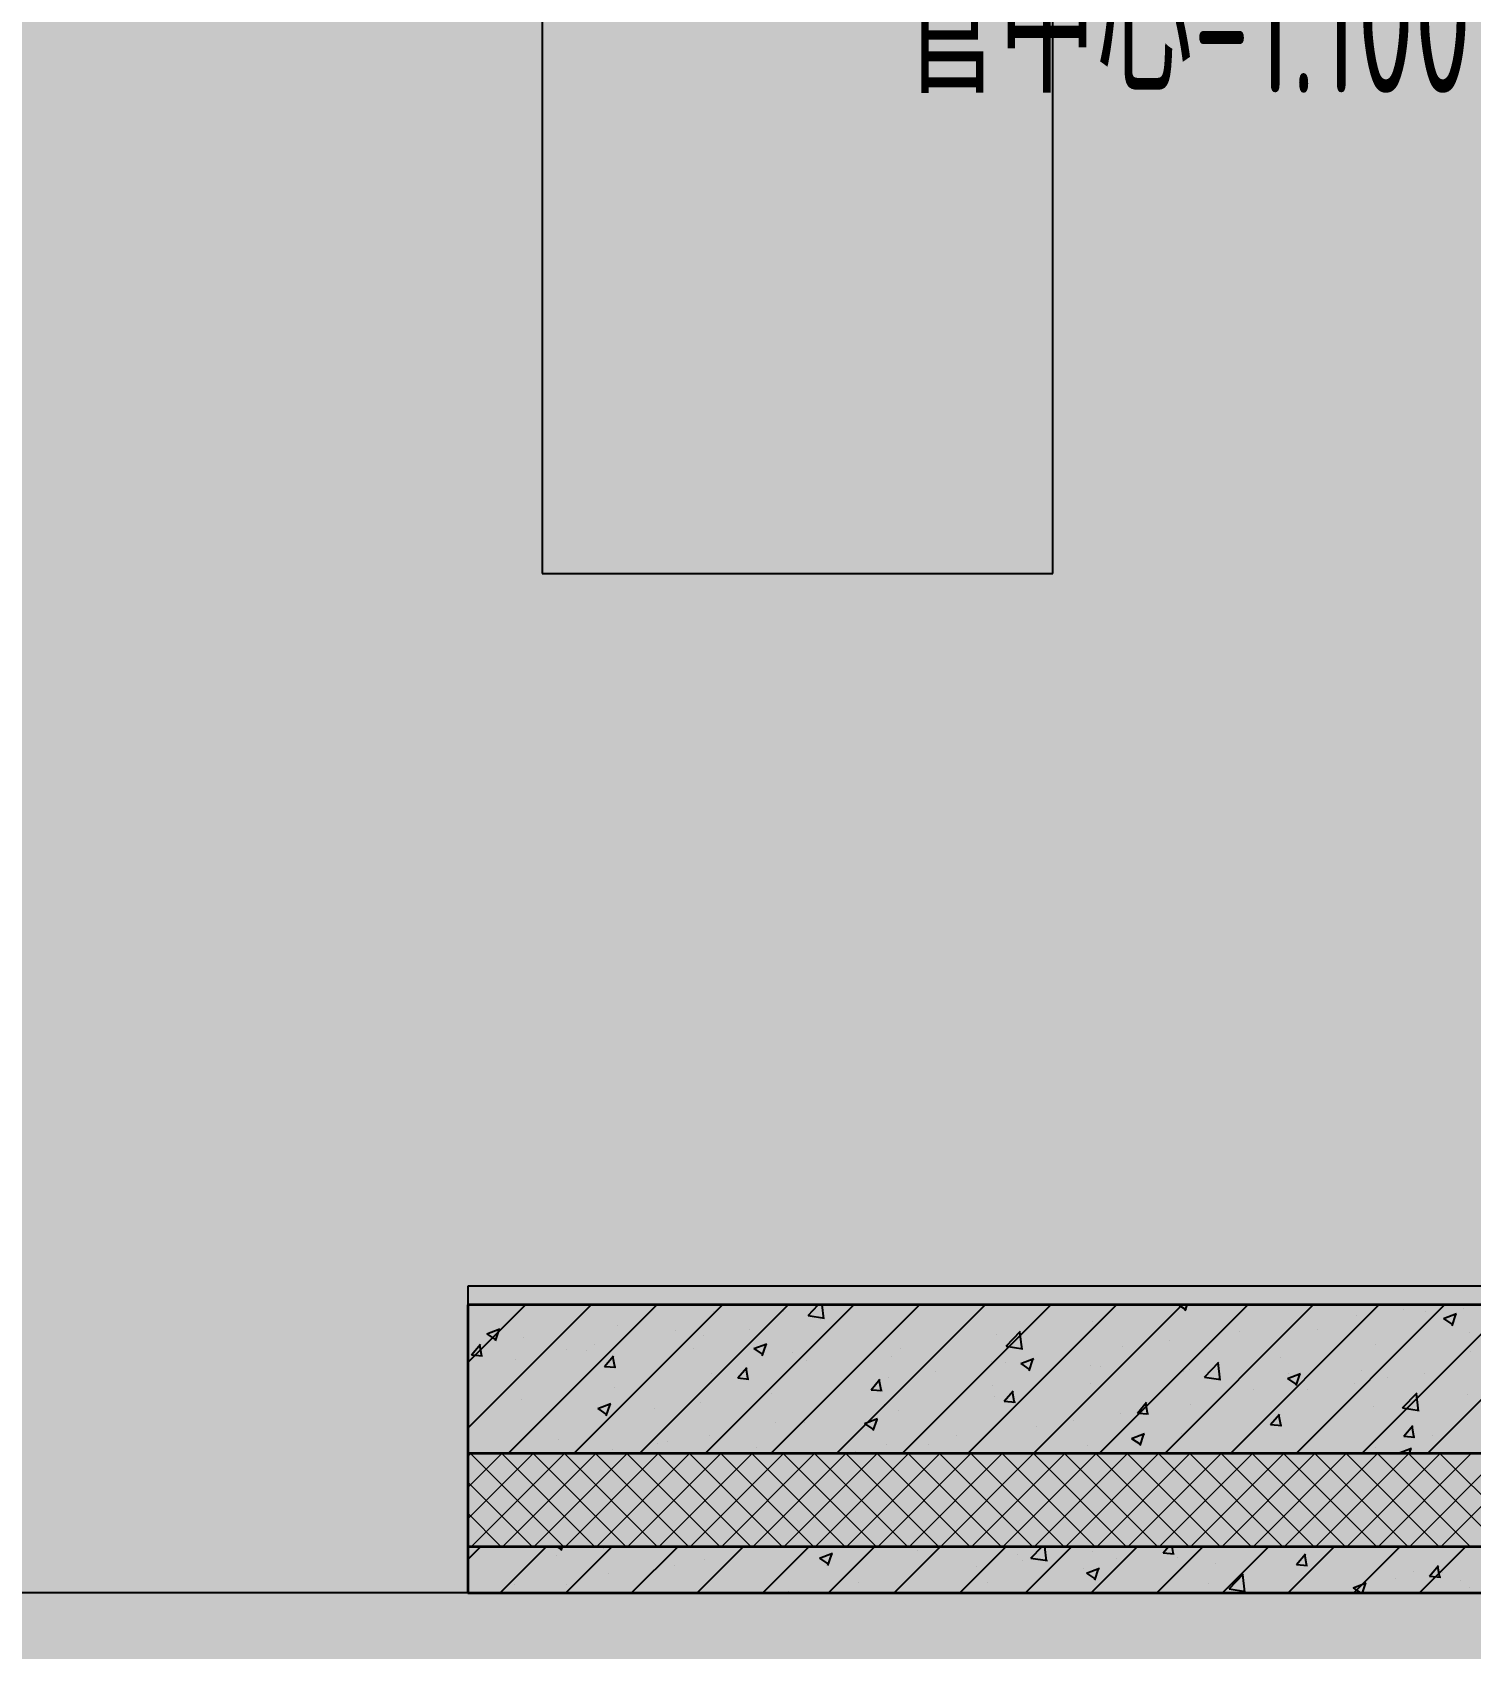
# Model space of a CAD drawing. Header units: inches. Extents: x 143994 to 247866, y 243815 to 272761.
# Drawn here: x 241989 to 243538, y 249636 to 251376 of the extents above; entities that cross this region are included whole.
import ezdxf

# ---------------------------------------------------------------- set-up
doc = ezdxf.new("R2010")
doc.units = ezdxf.units.IN
doc.header["$LTSCALE"] = 1000
doc.header["$MEASUREMENT"] = 0
doc.layers.get('DEFPOINTS').update_dxf_attribs({"color": 62})
for name, color, linetype in [('0-建筑1F', 127, 'Continuous'), ('00雨水标注', 3, 'Continuous'), ('A-S-face(建筑粉刷线)', 136, 'Continuous'), ('PUB_HATCH', 8, 'Continuous'), ('厨卫', 44, 'Continuous'), ('立面', 8, 'Continuous')]:
    doc.layers.add(name, color=color, linetype=linetype)
doc.layers.add('A-Wall', color=254, linetype='Continuous', lineweight=35)
doc.layers.add('W-保温层', color=8, linetype='Continuous', lineweight=13)
doc.styles.add('ECADI', font='hzs.shx', dxfattribs={"width": 0.7, "bigfont": 'hztxt.shx'})

# ---------------------------------------------------------------- blocks, each defined once
blk = doc.blocks.new('144')
at = {"layer": 'A-S-face(建筑粉刷线)', "color": 127}
for p, q in [((659506.9, -390130.3), (657906.9, -390130.3)), ((657906.9, -390130.3), (657906.9, -390150.3))]:
    blk.add_line(p, q, dxfattribs=at)
at = {"layer": 'A-Wall', "color": 127}
for p, q in [((659506.9, -390150.3), (657906.9, -390150.3)), ((657906.9, -390150.3), (657906.9, -390460.3)), ((659506.9, -390310.3), (657906.9, -390310.3)), ((657906.9, -390410.3), (659506.9, -390410.3)), ((657906.9, -390460.3), (659506.9, -390460.3))]:
    blk.add_line(p, q, dxfattribs=at)
at = {"layer": 'PUB_HATCH', "color": 127, "linetype": 'Continuous'}
for p, q in [((657906.9, -390212.3), (657969, -390150.3)), ((657906.9, -390283.1), (658039.7, -390150.3)), ((657950.4, -390310.3), (658110.4, -390150.3)), ((658021.1, -390310.3), (658181.1, -390150.3)), ((658091.8, -390310.3), (658251.8, -390150.3)), ((658162.5, -390310.3), (658322.5, -390150.3)), ((658233.3, -390310.3), (658393.3, -390150.3)), ((658273.3, -390161.8), (658284.4, -390150.3)), ((658290.3, -390165.3), (658288.6, -390150.3)), ((658304, -390310.3), (658464, -390150.3)), ((658374.7, -390310.3), (658534.7, -390150.3)), ((658445.4, -390310.3), (658605.4, -390150.3)), ((658516.1, -390310.3), (658676.1, -390150.3)), ((658586.8, -390310.3), (658746.8, -390150.3)), ((658657.5, -390310.3), (658817.5, -390150.3)), ((658672.4, -390150.3), (658680.4, -390155.7)), ((658679.6, -390156.7), (658681.7, -390150.3)), ((658680.5, -390155.5), (658680.5, -390155.5)), ((658728.2, -390310.3), (658888.2, -390150.3)), ((658798.9, -390310.3), (658958.9, -390150.3)), ((658869.6, -390310.3), (659029.6, -390150.3)), ((658914.4, -390155.6), (658914.4, -390155.6)), ((658940.4, -390310.3), (659100.4, -390150.3)), ((658979.4, -390154.2), (658979.4, -390154.2)), ((658067.7, -390172.7), (658067.7, -390172.7)), ((658171.6, -390157.7), (658171.6, -390157.7)), ((658246.8, -390157.8), (658246.8, -390157.8)), ((658273.3, -390161.8), (658291.1, -390164.6)), ((658286.4, -390166.4), (658286.4, -390166.4)), ((658579.5, -390168.3), (658579.5, -390168.3)), ((658864.3, -390162.2), (658864.3, -390162.2)), ((658938.4, -390157), (658938.4, -390157)), ((658957.8, -390165), (658971.8, -390159.6)), ((658957.8, -390165), (658967.8, -390171.7)), ((658967, -390172.7), (658971.1, -390160.6)), ((657927.5, -390181.4), (657941.5, -390176.1)), ((657927.5, -390181.4), (657937.5, -390188.1)), ((657936.6, -390188.4), (657936.6, -390188.4)), ((657936.7, -390189.1), (657940.8, -390177.1)), ((657966.7, -390185.5), (657966.7, -390185.5)), ((658130.2, -390177.8), (658130.2, -390177.8)), ((658160.6, -390182.9), (658160.6, -390182.9)), ((658210.6, -390176.3), (658210.6, -390176.3)), ((658476.8, -390182.4), (658476.8, -390182.4)), ((658486.8, -390194.9), (658502.3, -390178.7)), ((658503.8, -390198.4), (658501.6, -390179.4)), ((658662.3, -390188.8), (658662.3, -390188.8)), ((658738, -390178.8), (658738, -390178.8)), ((658821.7, -390177), (658821.7, -390177)), ((658985.6, -390180.2), (658985.6, -390180.2)), ((657910.8, -390203.9), (657920.5, -390192.5)), ((657910.8, -390203.9), (657922.8, -390205)), ((657922, -390206), (657919.7, -390193.5)), ((658013.5, -390197.9), (658013.5, -390197.9)), ((658034.3, -390199.5), (658034.3, -390199.5)), ((658043.4, -390192.9), (658043.4, -390192.9)), ((658054.3, -390216.5), (658063.9, -390205)), ((658065.5, -390218.5), (658063.2, -390206)), ((658150.1, -390197.4), (658150.1, -390197.4)), ((658214.9, -390197.4), (658228.9, -390192.1)), ((658214.9, -390197.4), (658224.9, -390204.2)), ((658224.1, -390205.2), (658228.2, -390193.1)), ((658256.9, -390201.9), (658256.9, -390201.9)), ((658363.7, -390206.4), (658363.7, -390206.4)), ((658372.9, -390197.4), (658372.9, -390197.4)), ((658486.8, -390194.9), (658504.6, -390197.7)), ((658612.2, -390195.4), (658612.2, -390195.4)), ((658705.1, -390197.1), (658705.1, -390197.1)), ((658781.9, -390207.1), (658781.9, -390207.1)), ((658884.6, -390193), (658884.6, -390193)), ((658986.3, -390200.9), (658986.3, -390200.9)), ((657908.5, -390216.1), (657908.5, -390216.1)), ((657958.5, -390209.5), (657958.5, -390209.5)), ((658054.3, -390216.5), (658066.2, -390217.5)), ((658169.2, -390224.3), (658169.2, -390224.3)), ((658197.7, -390229), (658207.4, -390217.6)), ((658208.9, -390231.1), (658206.6, -390218.6)), ((658271.9, -390210.2), (658271.9, -390210.2)), ((658410.2, -390222), (658410.2, -390222)), ((658470.4, -390210.9), (658470.4, -390210.9)), ((658485.9, -390212), (658485.9, -390212)), ((658502.4, -390213.5), (658516.4, -390208.1)), ((658502.4, -390213.5), (658512.3, -390220.2)), ((658511.6, -390221.2), (658515.6, -390209.1)), ((658577.2, -390215.4), (658577.2, -390215.4)), ((658588.4, -390217.1), (658588.4, -390217.1)), ((658678.1, -390222.1), (658678.1, -390222.1)), ((658684, -390219.9), (658684, -390219.9)), ((658700.2, -390228.1), (658715.8, -390211.8)), ((658717.2, -390231.5), (658715, -390212.5)), ((658789.8, -390229.5), (658803.8, -390224.1)), ((658790.7, -390224.5), (658790.7, -390224.5)), ((658799, -390237.2), (658803, -390225.1)), ((658869.6, -390221), (658869.6, -390221)), ((658937.5, -390224.5), (658937.5, -390224.5)), ((658065.3, -390239.3), (658065.3, -390239.3)), ((658197.7, -390229), (658209.7, -390230.1)), ((658341.2, -390241.6), (658350.8, -390230.1)), ((658341.2, -390241.6), (658353.1, -390242.6)), ((658352.4, -390243.6), (658350.1, -390231.1)), ((658360.1, -390228.6), (658360.1, -390228.6)), ((658471.8, -390237.1), (658471.8, -390237.1)), ((658484.6, -390254.1), (658494.3, -390242.7)), ((658577, -390234.9), (658577, -390234.9)), ((658700.2, -390228.1), (658718, -390230.8)), ((658753, -390241), (658753, -390241)), ((658789.8, -390229.5), (658799.7, -390236.2)), ((658811.7, -390241.1), (658811.7, -390241.1)), ((658861.8, -390234.5), (658861.8, -390234.5)), ((658897.5, -390229), (658897.5, -390229)), ((657964.3, -390252.1), (657964.3, -390252.1)), ((658046.9, -390261.9), (658060.9, -390256.6)), ((658056.1, -390269.7), (658060.1, -390257.6)), ((658158, -390255.2), (658158, -390255.2)), ((658233.8, -390245.2), (658233.8, -390245.2)), ((658355.2, -390257.1), (658355.2, -390257.1)), ((658474.3, -390249), (658474.3, -390249)), ((658484.6, -390254.1), (658496.6, -390255.2)), ((658495.8, -390256.2), (658493.5, -390243.7)), ((658628.1, -390266.7), (658637.7, -390255.2)), ((658639.3, -390268.8), (658637, -390256.2)), ((658685.4, -390257.7), (658685.4, -390257.7)), ((658882.2, -390259.6), (658882.2, -390259.6)), ((658913.7, -390261.2), (658929.2, -390244.9)), ((658930.7, -390264.6), (658928.5, -390245.6)), ((658983.2, -390246.8), (658983.2, -390246.8)), ((658046.9, -390261.9), (658056.8, -390268.7)), ((658108, -390261.8), (658108, -390261.8)), ((658238.5, -390277.2), (658238.5, -390277.2)), ((658269.4, -390276.8), (658269.4, -390276.8)), ((658334.3, -390278), (658348.3, -390272.6)), ((658343.5, -390285.7), (658347.6, -390273.6)), ((658370.5, -390264), (658370.5, -390264)), ((658559.6, -390274.3), (658559.6, -390274.3)), ((658609.7, -390267.7), (658609.7, -390267.7)), ((658628.1, -390266.7), (658640, -390267.7)), ((658636.4, -390261), (658636.4, -390261)), ((658771.5, -390279.2), (658781.2, -390267.8)), ((658779.5, -390273.7), (658779.5, -390273.7)), ((658782.7, -390281.3), (658780.4, -390268.8)), ((658913.7, -390261.2), (658931.5, -390263.9)), ((657981.7, -390278.4), (657981.7, -390278.4)), ((658166.8, -390290.9), (658166.8, -390290.9)), ((658334.3, -390278), (658344.3, -390284.7)), ((658433.3, -390290.9), (658433.3, -390290.9)), ((658519.7, -390281), (658519.7, -390281)), ((658621.7, -390294), (658635.8, -390288.6)), ((658621.7, -390294), (658631.7, -390300.7)), ((658630.9, -390301.7), (658635, -390289.6)), ((658675.6, -390288.7), (658675.6, -390288.7)), ((658771.5, -390279.2), (658783.5, -390280.3)), ((658915, -390291.8), (658924.6, -390280.3)), ((658915, -390291.8), (658926.9, -390292.8)), ((658926.2, -390293.9), (658923.9, -390281.3)), ((658946, -390291), (658946, -390291)), ((658004.4, -390295.1), (658004.4, -390295.1)), ((658062.9, -390305.9), (658062.9, -390305.9)), ((658111.2, -390299.6), (658111.2, -390299.6)), ((658121.9, -390297.2), (658121.9, -390297.2)), ((658218, -390304.1), (658218, -390304.1)), ((658307.5, -390307.5), (658307.5, -390307.5)), ((658324.7, -390308.6), (658324.7, -390308.6)), ((658357.5, -390300.9), (658357.5, -390300.9)), ((658403.1, -390301), (658403.1, -390301)), ((658574.6, -390301.5), (658574.6, -390301.5)), ((658884.9, -390303.4), (658884.9, -390303.4)), ((658909.2, -390310), (658923.2, -390304.6)), ((658909.2, -390310), (658909.6, -390310.3)), ((658920.9, -390310.3), (658922.4, -390305.6)), ((657906.9, -390424.5), (657921.1, -390410.3)), ((657941.8, -390460.3), (657991.8, -390410.3)), ((658003.1, -390410.3), (658008.2, -390413.7)), ((658007.4, -390414.7), (658008.9, -390410.3)), ((658012.5, -390460.3), (658062.5, -390410.3)), ((658052.8, -390413), (658052.8, -390413)), ((658083.3, -390460.3), (658133.3, -390410.3)), ((658154, -390460.3), (658204, -390410.3)), ((658224.7, -390460.3), (658274.7, -390410.3)), ((658246.2, -390411.1), (658246.2, -390411.1)), ((658295.4, -390460.3), (658345.4, -390410.3)), ((658366.1, -390460.3), (658416.1, -390410.3)), ((658391.7, -390414.8), (658391.7, -390414.8)), ((658436.8, -390460.3), (658486.8, -390410.3)), ((658507.5, -390460.3), (658557.5, -390410.3)), ((658513.3, -390422.9), (658525.4, -390410.3)), ((658530.3, -390426.3), (658528.4, -390410.3)), ((658578.2, -390460.3), (658628.2, -390410.3)), ((658580.2, -390415.5), (658580.2, -390415.5)), ((658648.9, -390460.3), (658698.9, -390410.3)), ((658655.8, -390417.1), (658661.6, -390410.3)), ((658667, -390419.2), (658665.4, -390410.3)), ((658719.6, -390460.3), (658769.6, -390410.3)), ((658790.4, -390460.3), (658840.4, -390410.3)), ((658861.1, -390460.3), (658911.1, -390410.3)), ((658931.8, -390460.3), (658981.8, -390410.3)), ((658937.8, -390410.3), (658937.8, -390410.3)), ((658002.7, -390419.6), (658002.7, -390419.6)), ((658129.6, -390431.1), (658129.6, -390431.1)), ((658161.9, -390424), (658161.9, -390424)), ((658285.7, -390423), (658299.7, -390417.6)), ((658285.7, -390423), (658295.6, -390429.7)), ((658294.8, -390430.7), (658298.9, -390418.6)), ((658454.4, -390432.1), (658454.4, -390432.1)), ((658498.5, -390419.3), (658498.5, -390419.3)), ((658504.4, -390425.5), (658504.4, -390425.5)), ((658513.3, -390422.9), (658531.1, -390425.6)), ((658573.1, -390439), (658587.1, -390433.6)), ((658605.2, -390423.8), (658605.2, -390423.8)), ((658655.8, -390417.1), (658667.8, -390418.2)), ((658670.8, -390421.8), (658670.8, -390421.8)), ((658712, -390428.3), (658712, -390428.3)), ((658799.3, -390429.7), (658808.9, -390418.2)), ((658799.3, -390429.7), (658811.2, -390430.7)), ((658810.5, -390431.7), (658808.2, -390419.2)), ((658818.7, -390432.8), (658818.7, -390432.8)), ((658821.1, -390430.3), (658821.1, -390430.3)), ((658942.7, -390442.2), (658952.4, -390430.7)), ((658953.9, -390444.3), (658951.6, -390431.8)), ((658012.9, -390451.1), (658012.9, -390451.1)), ((658058, -390439), (658058, -390439)), ((658328.1, -390448.7), (658328.1, -390448.7)), ((658467.1, -390448.7), (658467.1, -390448.7)), ((658569.7, -390434.6), (658569.7, -390434.6)), ((658573.1, -390439), (658583, -390445.7)), ((658582.3, -390446.7), (658586.3, -390434.6)), ((658704.5, -390450.3), (658704.5, -390450.3)), ((658726.7, -390456), (658742.3, -390439.7)), ((658743.7, -390459.4), (658741.5, -390440.5)), ((658860.5, -390455), (658874.5, -390449.7)), ((658870.5, -390460.3), (658873.8, -390450.7)), ((658906, -390444.6), (658906, -390444.6)), ((658925.5, -390437.3), (658925.5, -390437.3)), ((658942.7, -390442.2), (658954.7, -390443.3)), ((658956.1, -390438), (658956.1, -390438)), ((658975.9, -390446.5), (658975.9, -390446.5)), ((657957, -390451.8), (657957, -390451.8)), ((658252.3, -390458.7), (658252.3, -390458.7)), ((658726.7, -390456), (658744.5, -390458.7)), ((658860.5, -390455), (658868.3, -390460.3)), ((658874.9, -390459.3), (658874.9, -390459.3)), ((658985.7, -390454.2), (658985.7, -390454.2))]:
    blk.add_line(p, q, dxfattribs=at)
at = {"layer": 'W-保温层', "color": 127, "linetype": 'Continuous'}
for p, q in [((657906.9, -390313.4), (657910, -390310.3)), ((657906.9, -390347), (657943.7, -390310.3)), ((657906.9, -390380.7), (657977.4, -390310.3)), ((657909.8, -390310.3), (658009.8, -390410.3)), ((657911, -390410.3), (658011, -390310.3)), ((657943.5, -390310.3), (658043.5, -390410.3)), ((657944.7, -390410.3), (658044.7, -390310.3)), ((657977.2, -390310.3), (658077.2, -390410.3)), ((657978.4, -390410.3), (658078.4, -390310.3)), ((658010.9, -390310.3), (658110.9, -390410.3)), ((658012.1, -390410.3), (658112.1, -390310.3)), ((658044.6, -390310.3), (658144.6, -390410.3)), ((658045.7, -390410.3), (658145.7, -390310.3)), ((658078.2, -390310.3), (658178.2, -390410.3)), ((658079.4, -390410.3), (658179.4, -390310.3)), ((658111.9, -390310.3), (658211.9, -390410.3)), ((658113.1, -390410.3), (658213.1, -390310.3)), ((658145.6, -390310.3), (658245.6, -390410.3)), ((658146.8, -390410.3), (658246.8, -390310.3)), ((658179.3, -390310.3), (658279.3, -390410.3)), ((658180.4, -390410.3), (658280.4, -390310.3)), ((658212.9, -390310.3), (658312.9, -390410.3)), ((658214.1, -390410.3), (658314.1, -390310.3)), ((658246.6, -390310.3), (658346.6, -390410.3)), ((658247.8, -390410.3), (658347.8, -390310.3)), ((658280.3, -390310.3), (658380.3, -390410.3)), ((658281.5, -390410.3), (658381.5, -390310.3)), ((658314, -390310.3), (658414, -390410.3)), ((658315.2, -390410.3), (658415.2, -390310.3)), ((658347.6, -390310.3), (658447.6, -390410.3)), ((658348.8, -390410.3), (658448.8, -390310.3)), ((658381.3, -390310.3), (658481.3, -390410.3)), ((658382.5, -390410.3), (658482.5, -390310.3)), ((658415, -390310.3), (658515, -390410.3)), ((658416.2, -390410.3), (658516.2, -390310.3)), ((658448.7, -390310.3), (658548.7, -390410.3)), ((658449.9, -390410.3), (658549.9, -390310.3)), ((658482.3, -390310.3), (658582.3, -390410.3)), ((658483.5, -390410.3), (658583.5, -390310.3)), ((658516, -390310.3), (658616, -390410.3)), ((658517.2, -390410.3), (658617.2, -390310.3)), ((658549.7, -390310.3), (658649.7, -390410.3)), ((658550.9, -390410.3), (658650.9, -390310.3)), ((658583.4, -390310.3), (658683.4, -390410.3)), ((658584.6, -390410.3), (658684.6, -390310.3)), ((658617, -390310.3), (658717, -390410.3)), ((658618.2, -390410.3), (658718.2, -390310.3)), ((658650.7, -390310.3), (658750.7, -390410.3)), ((658651.9, -390410.3), (658751.9, -390310.3)), ((658684.4, -390310.3), (658784.4, -390410.3)), ((658685.6, -390410.3), (658785.6, -390310.3)), ((658718.1, -390310.3), (658818.1, -390410.3)), ((658719.3, -390410.3), (658819.3, -390310.3)), ((658751.7, -390310.3), (658851.7, -390410.3)), ((658752.9, -390410.3), (658852.9, -390310.3)), ((658785.4, -390310.3), (658885.4, -390410.3)), ((658786.6, -390410.3), (658886.6, -390310.3)), ((658819.1, -390310.3), (658919.1, -390410.3)), ((658820.3, -390410.3), (658920.3, -390310.3)), ((658852.8, -390310.3), (658952.8, -390410.3)), ((658854, -390410.3), (658954, -390310.3)), ((658886.5, -390310.3), (658986.5, -390410.3)), ((658887.6, -390410.3), (658987.6, -390310.3)), ((658920.1, -390310.3), (659020.1, -390410.3)), ((658921.3, -390410.3), (659021.3, -390310.3)), ((658953.8, -390310.3), (659053.8, -390410.3)), ((658955, -390410.3), (659055, -390310.3)), ((657906.9, -390341), (657976.2, -390410.3)), ((657906.9, -390374.7), (657942.5, -390410.3)), ((657906.9, -390408.4), (657908.8, -390410.3))]:
    blk.add_line(p, q, dxfattribs=at)
at = {"layer": '厨卫', "color": 127}
for p, q in [((657986.9, -387962.8), (657986.9, -389362.8)), ((657986.9, -387962.8), (657986.9, -389362.8)), ((658536.9, -389362.8), (658536.9, -387962.8)), ((658536.9, -389362.8), (658536.9, -387962.8)), ((657986.9, -389362.8), (658536.9, -389362.8)), ((657986.9, -389362.8), (658536.9, -389362.8))]:
    blk.add_line(p, q, dxfattribs=at)
at = {"layer": '立面', "color": 127}
blk.add_line((657906.9, -390460.3), (656706.9, -390460.3), dxfattribs=at)

msp = doc.modelspace()

# ---------------------------------------------------------------- hatches: boundary and pattern name
at = {"layer": 'DEFPOINTS'}
h = msp.add_hatch(dxfattribs=at)
h.set_pattern_fill('ANSI31', color=250)
h.set_pattern_definition([(45, (0, 0), (-1.122532015, 1.122532015), [])])
h.paths.add_polyline_path([(247866.03, 243814.78), (223286.02, 243814.78), (223286.02, 270814.78), (247866.03, 270814.78)])

# ---------------------------------------------------------------- block references
at = {"layer": '0-建筑1F'}
msp.add_blockref('144', (-415448.72, 640156.38), dxfattribs=at)

# ---------------------------------------------------------------- texts
at = {"layer": '00雨水标注', "color": 1, "style": 'ECADI', "width": 0.7}
msp.add_text('管中心-1.100', height=150, dxfattribs=at).set_placement((242924.52, 251311.01))

doc.saveas('drawing.dxf')
